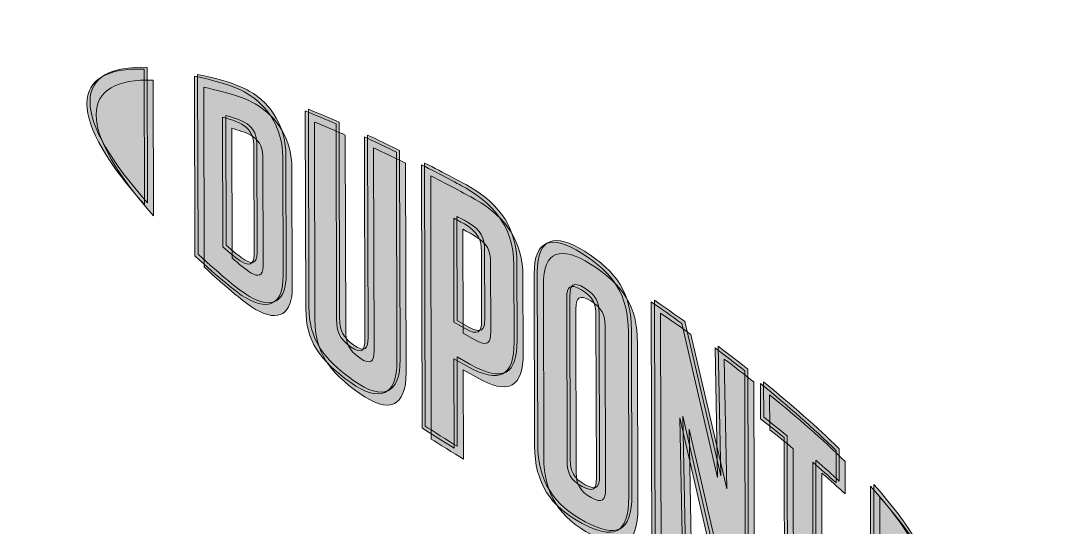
# Model space of a CAD drawing. Header units: inches. Extents: x -17.6 to 82.3, y -15.1 to 23.2.
# Drawn here: x -7.0053 to -6.844, y 10.2339 to 10.313 of the extents above; entities that cross this region are included whole.
import ezdxf

# ---------------------------------------------------------------- set-up
doc = ezdxf.new("R2010")
doc.units = ezdxf.units.IN
doc.header["$MEASUREMENT"] = 0
doc.layers.add('G-ANNO-TTLB', color=7, linetype='Continuous', lineweight=0)
doc.layers.add('TYVEK', color=7, linetype='Continuous', lineweight=0)

# ---------------------------------------------------------------- blocks, each defined once
blk = doc.blocks.new('Block_127')
at = {"layer": 'TYVEK', "true_color": 0x000000, "transparency": 33554687}
h = blk.add_hatch(color=18, dxfattribs=at)
h.dxf.hatch_style = 2
edge = h.paths.add_edge_path()
edge.add_spline(control_points=[(-6.99357, 10.29831), (-6.99357, 10.29444), (-6.99029, 10.28893), (-6.98459, 10.28255), (-6.98459, 10.28255), (-6.98464, 10.30371), (-6.98464, 10.30371), (-6.99033, 10.30389), (-6.99358, 10.30215), (-6.99357, 10.29831)], knot_values=[0, 0, 0, 0, 1, 1, 1, 2, 2, 2, 3, 3, 3, 3], degree=3, periodic=0)
h = blk.add_hatch(color=18, dxfattribs=at)
h.dxf.hatch_style = 2
edge = h.paths.add_edge_path()
edge.add_spline(control_points=[(-6.96749, 10.2747), (-6.96749, 10.27308), (-6.96833, 10.27302), (-6.96934, 10.2736), (-6.97013, 10.27405), (-6.97135, 10.27508), (-6.97234, 10.27596), (-6.97234, 10.27596), (-6.97239, 10.2962), (-6.97239, 10.2962), (-6.9714, 10.29593), (-6.97018, 10.29556), (-6.9694, 10.29511), (-6.96838, 10.29453), (-6.96754, 10.2935), (-6.96753, 10.29188), (-6.96753, 10.29188), (-6.96749, 10.2747), (-6.96749, 10.2747)], knot_values=[0, 0, 0, 0, 1, 1, 1, 2, 2, 2, 3, 3, 3, 4, 4, 4, 5, 5, 5, 6, 6, 6, 6], degree=3, periodic=0)
edge = h.paths.add_edge_path()
edge.add_spline(control_points=[(-6.96875, 10.30002), (-6.97034, 10.30093), (-6.97263, 10.30171), (-6.97678, 10.30261), (-6.97678, 10.30261), (-6.97671, 10.27456), (-6.97671, 10.27456), (-6.97305, 10.2712), (-6.97026, 10.26885), (-6.96867, 10.26793), (-6.965, 10.26583), (-6.96294, 10.26723), (-6.96295, 10.27138), (-6.96295, 10.27138), (-6.963, 10.29), (-6.963, 10.29), (-6.96301, 10.29415), (-6.96508, 10.29792), (-6.96875, 10.30002)], knot_values=[0, 0, 0, 0, 1, 1, 1, 2, 2, 2, 3, 3, 3, 4, 4, 4, 5, 5, 5, 6, 6, 6, 6], degree=3, periodic=0)
h = blk.add_hatch(color=18, dxfattribs=at)
h.dxf.hatch_style = 2
edge = h.paths.add_edge_path()
edge.add_spline(control_points=[(-6.95018, 10.26148), (-6.95017, 10.25985), (-6.95065, 10.2591), (-6.95241, 10.26036), (-6.95414, 10.26159), (-6.9546, 10.2627), (-6.95461, 10.26462), (-6.95461, 10.26462), (-6.95468, 10.29515), (-6.95468, 10.29515), (-6.95583, 10.29566), (-6.95838, 10.29672), (-6.95948, 10.29717), (-6.95948, 10.29717), (-6.9594, 10.26629), (-6.9594, 10.26629), (-6.95939, 10.26136), (-6.95731, 10.25825), (-6.9524, 10.25479), (-6.9479, 10.25161), (-6.94516, 10.25265), (-6.94517, 10.25812), (-6.94517, 10.25812), (-6.94525, 10.29074), (-6.94525, 10.29074), (-6.94619, 10.29122), (-6.94926, 10.29268), (-6.95025, 10.29313), (-6.95025, 10.29313), (-6.95018, 10.26148), (-6.95018, 10.26148)], knot_values=[0, 0, 0, 0, 1, 1, 1, 2, 2, 2, 3, 3, 3, 4, 4, 4, 5, 5, 5, 6, 6, 6, 7, 7, 7, 8, 8, 8, 9, 9, 9, 10, 10, 10, 10], degree=3, periodic=0)
h = blk.add_hatch(color=18, dxfattribs=at)
h.dxf.hatch_style = 2
edge = h.paths.add_edge_path()
edge.add_spline(control_points=[(-6.93196, 10.26441), (-6.93196, 10.26264), (-6.93249, 10.26206), (-6.93453, 10.26322), (-6.93453, 10.26322), (-6.93628, 10.26422), (-6.93628, 10.26422), (-6.93628, 10.26422), (-6.93632, 10.28043), (-6.93632, 10.28043), (-6.93554, 10.28003), (-6.93512, 10.27981), (-6.93465, 10.27954), (-6.93245, 10.27827), (-6.93199, 10.27705), (-6.93199, 10.27524), (-6.93199, 10.27524), (-6.93196, 10.26441), (-6.93196, 10.26441)], knot_values=[0, 0, 0, 0, 1, 1, 1, 2, 2, 2, 3, 3, 3, 4, 4, 4, 5, 5, 5, 6, 6, 6, 6], degree=3, periodic=0)
edge = h.paths.add_edge_path()
edge.add_spline(control_points=[(-6.93438, 10.2851), (-6.93525, 10.2856), (-6.93842, 10.2873), (-6.94134, 10.28878), (-6.94134, 10.28878), (-6.94124, 10.24769), (-6.94124, 10.24769), (-6.94025, 10.24706), (-6.93764, 10.24541), (-6.93623, 10.24456), (-6.93623, 10.24456), (-6.93627, 10.25851), (-6.93627, 10.25851), (-6.93627, 10.25851), (-6.93431, 10.25739), (-6.93431, 10.25739), (-6.92906, 10.2544), (-6.92689, 10.25586), (-6.9269, 10.26108), (-6.9269, 10.26108), (-6.92693, 10.27318), (-6.92693, 10.27318), (-6.92695, 10.27829), (-6.9294, 10.28225), (-6.93438, 10.2851)], knot_values=[0, 0, 0, 0, 1, 1, 1, 2, 2, 2, 3, 3, 3, 4, 4, 4, 5, 5, 5, 6, 6, 6, 7, 7, 7, 8, 8, 8, 8], degree=3, periodic=0)
h = blk.add_hatch(color=18, dxfattribs=at)
h.dxf.hatch_style = 2
edge = h.paths.add_edge_path()
edge.add_spline(control_points=[(-6.91405, 10.2398), (-6.91404, 10.23817), (-6.91451, 10.2376), (-6.91628, 10.23856), (-6.91811, 10.23955), (-6.9186, 10.24073), (-6.91861, 10.24242), (-6.91861, 10.24242), (-6.91867, 10.26803), (-6.91867, 10.26803), (-6.91867, 10.26971), (-6.91818, 10.27036), (-6.91636, 10.26925), (-6.91458, 10.26818), (-6.91411, 10.26703), (-6.91411, 10.26541), (-6.91411, 10.26541), (-6.91405, 10.2398), (-6.91405, 10.2398)], knot_values=[0, 0, 0, 0, 1, 1, 1, 2, 2, 2, 3, 3, 3, 4, 4, 4, 5, 5, 5, 6, 6, 6, 6], degree=3, periodic=0)
edge = h.paths.add_edge_path()
edge.add_spline(control_points=[(-6.91637, 10.27499), (-6.92101, 10.27792), (-6.92377, 10.27714), (-6.92375, 10.27173), (-6.92375, 10.27173), (-6.92369, 10.24485), (-6.92369, 10.24485), (-6.92367, 10.23914), (-6.92117, 10.23536), (-6.91627, 10.23279), (-6.91147, 10.23028), (-6.90897, 10.23094), (-6.90899, 10.23701), (-6.90899, 10.23701), (-6.90905, 10.26267), (-6.90905, 10.26267), (-6.90907, 10.26846), (-6.91133, 10.27182), (-6.91637, 10.27499)], knot_values=[0, 0, 0, 0, 1, 1, 1, 2, 2, 2, 3, 3, 3, 4, 4, 4, 5, 5, 5, 6, 6, 6, 6], degree=3, periodic=0)
h = blk.add_hatch(color=18, dxfattribs=at)
h.dxf.hatch_style = 2
edge = h.paths.add_edge_path()
edge.add_spline(control_points=[(-6.89512, 10.23994), (-6.89512, 10.23994), (-6.90072, 10.26402), (-6.90072, 10.26402), (-6.90224, 10.26512), (-6.90406, 10.2664), (-6.90547, 10.26736), (-6.90547, 10.26736), (-6.90537, 10.22793), (-6.90537, 10.22793), (-6.90438, 10.22747), (-6.90186, 10.22635), (-6.90056, 10.22579), (-6.90056, 10.22579), (-6.90101, 10.24925), (-6.90101, 10.24925), (-6.90101, 10.24925), (-6.89508, 10.22356), (-6.89508, 10.22356), (-6.89383, 10.22307), (-6.89201, 10.22238), (-6.89081, 10.22196), (-6.89081, 10.22196), (-6.89089, 10.2566), (-6.89089, 10.2566), (-6.89214, 10.25761), (-6.89442, 10.25935), (-6.89551, 10.26018), (-6.89551, 10.26018), (-6.89512, 10.23994), (-6.89512, 10.23994)], knot_values=[0, 0, 0, 0, 1, 1, 1, 2, 2, 2, 3, 3, 3, 4, 4, 4, 5, 5, 5, 6, 6, 6, 7, 7, 7, 8, 8, 8, 9, 9, 9, 10, 10, 10, 10], degree=3, periodic=0)
h = blk.add_hatch(color=18, dxfattribs=at)
h.dxf.hatch_style = 2
edge = h.paths.add_edge_path()
edge.add_spline(control_points=[(-6.8884, 10.24912), (-6.88716, 10.24816), (-6.88594, 10.24717), (-6.88475, 10.24619), (-6.88475, 10.24619), (-6.88469, 10.21997), (-6.88469, 10.21997), (-6.88359, 10.21964), (-6.88156, 10.21908), (-6.88021, 10.21877), (-6.88021, 10.21877), (-6.88026, 10.24238), (-6.88026, 10.24238), (-6.87896, 10.24124), (-6.87773, 10.24015), (-6.87661, 10.23913), (-6.87661, 10.23913), (-6.87662, 10.24419), (-6.87662, 10.24419), (-6.88017, 10.24764), (-6.88397, 10.25099), (-6.88842, 10.25461), (-6.88842, 10.25461), (-6.8884, 10.24912), (-6.8884, 10.24912)], knot_values=[0, 0, 0, 0, 1, 1, 1, 2, 2, 2, 3, 3, 3, 4, 4, 4, 5, 5, 5, 6, 6, 6, 7, 7, 7, 8, 8, 8, 8], degree=3, periodic=0)
h = blk.add_hatch(color=18, dxfattribs=at)
h.dxf.hatch_style = 2
edge = h.paths.add_edge_path()
edge.add_spline(control_points=[(-6.86225, 10.22292), (-6.86224, 10.21904), (-6.8655, 10.21729), (-6.87119, 10.21744), (-6.87119, 10.21744), (-6.87124, 10.23861), (-6.87124, 10.23861), (-6.86554, 10.23224), (-6.86226, 10.22676), (-6.86225, 10.22292)], knot_values=[0, 0, 0, 0, 1, 1, 1, 2, 2, 2, 3, 3, 3, 3], degree=3, periodic=0)
at = {"layer": 'TYVEK'}
for points, knots in [([(-6.99357, 10.29831), (-6.99357, 10.29444), (-6.99029, 10.28893), (-6.98459, 10.28255), (-6.98459, 10.28255), (-6.98464, 10.30371), (-6.98464, 10.30371), (-6.99033, 10.30389), (-6.99358, 10.30215), (-6.99357, 10.29831)], [0, 0, 0, 0, 1, 1, 1, 2, 2, 2, 3, 3, 3, 3]), ([(-6.96875, 10.30002), (-6.97034, 10.30093), (-6.97263, 10.30171), (-6.97678, 10.30261), (-6.97678, 10.30261), (-6.97671, 10.27456), (-6.97671, 10.27456), (-6.97305, 10.2712), (-6.97026, 10.26885), (-6.96867, 10.26793), (-6.965, 10.26583), (-6.96294, 10.26723), (-6.96295, 10.27138), (-6.96295, 10.27138), (-6.963, 10.29), (-6.963, 10.29), (-6.96301, 10.29415), (-6.96508, 10.29792), (-6.96875, 10.30002)], [0, 0, 0, 0, 1, 1, 1, 2, 2, 2, 3, 3, 3, 4, 4, 4, 5, 5, 5, 6, 6, 6, 6]), ([(-6.95018, 10.26148), (-6.95017, 10.25985), (-6.95065, 10.2591), (-6.95241, 10.26036), (-6.95414, 10.26159), (-6.9546, 10.2627), (-6.95461, 10.26462), (-6.95461, 10.26462), (-6.95468, 10.29515), (-6.95468, 10.29515), (-6.95583, 10.29566), (-6.95838, 10.29672), (-6.95948, 10.29717), (-6.95948, 10.29717), (-6.9594, 10.26629), (-6.9594, 10.26629), (-6.95939, 10.26136), (-6.95731, 10.25825), (-6.9524, 10.25479), (-6.9479, 10.25161), (-6.94516, 10.25265), (-6.94517, 10.25812), (-6.94517, 10.25812), (-6.94525, 10.29074), (-6.94525, 10.29074), (-6.94619, 10.29122), (-6.94926, 10.29268), (-6.95025, 10.29313), (-6.95025, 10.29313), (-6.95018, 10.26148), (-6.95018, 10.26148)], [0, 0, 0, 0, 1, 1, 1, 2, 2, 2, 3, 3, 3, 4, 4, 4, 5, 5, 5, 6, 6, 6, 7, 7, 7, 8, 8, 8, 9, 9, 9, 10, 10, 10, 10]), ([(-6.96749, 10.2747), (-6.96749, 10.27308), (-6.96833, 10.27302), (-6.96934, 10.2736), (-6.97013, 10.27405), (-6.97135, 10.27508), (-6.97234, 10.27596), (-6.97234, 10.27596), (-6.97239, 10.2962), (-6.97239, 10.2962), (-6.9714, 10.29593), (-6.97018, 10.29556), (-6.9694, 10.29511), (-6.96838, 10.29453), (-6.96754, 10.2935), (-6.96753, 10.29188), (-6.96753, 10.29188), (-6.96749, 10.2747), (-6.96749, 10.2747)], [0, 0, 0, 0, 1, 1, 1, 2, 2, 2, 3, 3, 3, 4, 4, 4, 5, 5, 5, 6, 6, 6, 6]), ([(-6.93438, 10.2851), (-6.93525, 10.2856), (-6.93842, 10.2873), (-6.94134, 10.28878), (-6.94134, 10.28878), (-6.94124, 10.24769), (-6.94124, 10.24769), (-6.94025, 10.24706), (-6.93764, 10.24541), (-6.93623, 10.24456), (-6.93623, 10.24456), (-6.93627, 10.25851), (-6.93627, 10.25851), (-6.93627, 10.25851), (-6.93431, 10.25739), (-6.93431, 10.25739), (-6.92906, 10.2544), (-6.92689, 10.25586), (-6.9269, 10.26108), (-6.9269, 10.26108), (-6.92693, 10.27318), (-6.92693, 10.27318), (-6.92695, 10.27829), (-6.9294, 10.28225), (-6.93438, 10.2851)], [0, 0, 0, 0, 1, 1, 1, 2, 2, 2, 3, 3, 3, 4, 4, 4, 5, 5, 5, 6, 6, 6, 7, 7, 7, 8, 8, 8, 8]), ([(-6.93196, 10.26441), (-6.93196, 10.26264), (-6.93249, 10.26206), (-6.93453, 10.26322), (-6.93453, 10.26322), (-6.93628, 10.26422), (-6.93628, 10.26422), (-6.93628, 10.26422), (-6.93632, 10.28043), (-6.93632, 10.28043), (-6.93554, 10.28003), (-6.93512, 10.27981), (-6.93465, 10.27954), (-6.93245, 10.27827), (-6.93199, 10.27705), (-6.93199, 10.27524), (-6.93199, 10.27524), (-6.93196, 10.26441), (-6.93196, 10.26441)], [0, 0, 0, 0, 1, 1, 1, 2, 2, 2, 3, 3, 3, 4, 4, 4, 5, 5, 5, 6, 6, 6, 6]), ([(-6.91637, 10.27499), (-6.92101, 10.27792), (-6.92377, 10.27714), (-6.92375, 10.27173), (-6.92375, 10.27173), (-6.92369, 10.24485), (-6.92369, 10.24485), (-6.92367, 10.23914), (-6.92117, 10.23536), (-6.91627, 10.23279), (-6.91147, 10.23028), (-6.90897, 10.23094), (-6.90899, 10.23701), (-6.90899, 10.23701), (-6.90905, 10.26267), (-6.90905, 10.26267), (-6.90907, 10.26846), (-6.91133, 10.27182), (-6.91637, 10.27499)], [0, 0, 0, 0, 1, 1, 1, 2, 2, 2, 3, 3, 3, 4, 4, 4, 5, 5, 5, 6, 6, 6, 6]), ([(-6.91405, 10.2398), (-6.91404, 10.23817), (-6.91451, 10.2376), (-6.91628, 10.23856), (-6.91811, 10.23955), (-6.9186, 10.24073), (-6.91861, 10.24242), (-6.91861, 10.24242), (-6.91867, 10.26803), (-6.91867, 10.26803), (-6.91867, 10.26971), (-6.91818, 10.27036), (-6.91636, 10.26925), (-6.91458, 10.26818), (-6.91411, 10.26703), (-6.91411, 10.26541), (-6.91411, 10.26541), (-6.91405, 10.2398), (-6.91405, 10.2398)], [0, 0, 0, 0, 1, 1, 1, 2, 2, 2, 3, 3, 3, 4, 4, 4, 5, 5, 5, 6, 6, 6, 6]), ([(-6.89512, 10.23994), (-6.89512, 10.23994), (-6.90072, 10.26402), (-6.90072, 10.26402), (-6.90224, 10.26512), (-6.90406, 10.2664), (-6.90547, 10.26736), (-6.90547, 10.26736), (-6.90537, 10.22793), (-6.90537, 10.22793), (-6.90438, 10.22747), (-6.90186, 10.22635), (-6.90056, 10.22579), (-6.90056, 10.22579), (-6.90101, 10.24925), (-6.90101, 10.24925), (-6.90101, 10.24925), (-6.89508, 10.22356), (-6.89508, 10.22356), (-6.89383, 10.22307), (-6.89201, 10.22238), (-6.89081, 10.22196), (-6.89081, 10.22196), (-6.89089, 10.2566), (-6.89089, 10.2566), (-6.89214, 10.25761), (-6.89442, 10.25935), (-6.89551, 10.26018), (-6.89551, 10.26018), (-6.89512, 10.23994), (-6.89512, 10.23994)], [0, 0, 0, 0, 1, 1, 1, 2, 2, 2, 3, 3, 3, 4, 4, 4, 5, 5, 5, 6, 6, 6, 7, 7, 7, 8, 8, 8, 9, 9, 9, 10, 10, 10, 10]), ([(-6.8884, 10.24912), (-6.88716, 10.24816), (-6.88594, 10.24717), (-6.88475, 10.24619), (-6.88475, 10.24619), (-6.88469, 10.21997), (-6.88469, 10.21997), (-6.88359, 10.21964), (-6.88156, 10.21908), (-6.88021, 10.21877), (-6.88021, 10.21877), (-6.88026, 10.24238), (-6.88026, 10.24238), (-6.87896, 10.24124), (-6.87773, 10.24015), (-6.87661, 10.23913), (-6.87661, 10.23913), (-6.87662, 10.24419), (-6.87662, 10.24419), (-6.88017, 10.24764), (-6.88397, 10.25099), (-6.88842, 10.25461), (-6.88842, 10.25461), (-6.8884, 10.24912), (-6.8884, 10.24912)], [0, 0, 0, 0, 1, 1, 1, 2, 2, 2, 3, 3, 3, 4, 4, 4, 5, 5, 5, 6, 6, 6, 7, 7, 7, 8, 8, 8, 8]), ([(-6.86225, 10.22292), (-6.86224, 10.21904), (-6.8655, 10.21729), (-6.87119, 10.21744), (-6.87119, 10.21744), (-6.87124, 10.23861), (-6.87124, 10.23861), (-6.86554, 10.23224), (-6.86226, 10.22676), (-6.86225, 10.22292)], [0, 0, 0, 0, 1, 1, 1, 2, 2, 2, 3, 3, 3, 3])]:
    blk.add_open_spline(points, degree=3, knots=knots, dxfattribs=at)
blk = doc.blocks.new('Block_125')
at = {"layer": 'TYVEK'}
blk.add_blockref('Block_127', (0, 0), dxfattribs=at)
blk = doc.blocks.new('Block_138')
at = {"layer": 'TYVEK', "true_color": 0x000000, "transparency": 33554687}
h = blk.add_hatch(color=18, dxfattribs=at)
h.dxf.hatch_style = 2
edge = h.paths.add_edge_path()
edge.add_spline(control_points=[(-6.99452, 10.30032), (-6.99451, 10.29644), (-6.99123, 10.29093), (-6.98553, 10.28455), (-6.98553, 10.28455), (-6.98559, 10.30571), (-6.98559, 10.30571), (-6.99127, 10.30589), (-6.99453, 10.30416), (-6.99452, 10.30032)], knot_values=[0, 0, 0, 0, 1, 1, 1, 2, 2, 2, 3, 3, 3, 3], degree=3, periodic=0)
h = blk.add_hatch(color=18, dxfattribs=at)
h.dxf.hatch_style = 2
edge = h.paths.add_edge_path()
edge.add_spline(control_points=[(-6.96843, 10.2767), (-6.96843, 10.27508), (-6.96927, 10.27502), (-6.97028, 10.27561), (-6.97107, 10.27606), (-6.97229, 10.27709), (-6.97328, 10.27797), (-6.97328, 10.27797), (-6.97333, 10.2982), (-6.97333, 10.2982), (-6.97234, 10.29793), (-6.97112, 10.29757), (-6.97034, 10.29711), (-6.96933, 10.29653), (-6.96848, 10.29551), (-6.96848, 10.29388), (-6.96848, 10.29388), (-6.96843, 10.2767), (-6.96843, 10.2767)], knot_values=[0, 0, 0, 0, 1, 1, 1, 2, 2, 2, 3, 3, 3, 4, 4, 4, 5, 5, 5, 6, 6, 6, 6], degree=3, periodic=0)
edge = h.paths.add_edge_path()
edge.add_spline(control_points=[(-6.96969, 10.30202), (-6.97128, 10.30294), (-6.97357, 10.30371), (-6.97772, 10.30462), (-6.97772, 10.30462), (-6.97765, 10.27657), (-6.97765, 10.27657), (-6.974, 10.2732), (-6.9712, 10.27085), (-6.96961, 10.26994), (-6.96594, 10.26783), (-6.96389, 10.26923), (-6.9639, 10.27338), (-6.9639, 10.27338), (-6.96394, 10.292), (-6.96394, 10.292), (-6.96395, 10.29615), (-6.96602, 10.29992), (-6.96969, 10.30202)], knot_values=[0, 0, 0, 0, 1, 1, 1, 2, 2, 2, 3, 3, 3, 4, 4, 4, 5, 5, 5, 6, 6, 6, 6], degree=3, periodic=0)
h = blk.add_hatch(color=18, dxfattribs=at)
h.dxf.hatch_style = 2
edge = h.paths.add_edge_path()
edge.add_spline(control_points=[(-6.95112, 10.26348), (-6.95111, 10.26186), (-6.9516, 10.26111), (-6.95335, 10.26236), (-6.95508, 10.26359), (-6.95555, 10.2647), (-6.95555, 10.26662), (-6.95555, 10.26662), (-6.95562, 10.29715), (-6.95562, 10.29715), (-6.95677, 10.29766), (-6.95932, 10.29872), (-6.96042, 10.29917), (-6.96042, 10.29917), (-6.96034, 10.2683), (-6.96034, 10.2683), (-6.96033, 10.26337), (-6.95825, 10.26026), (-6.95334, 10.25679), (-6.94884, 10.25361), (-6.9461, 10.25465), (-6.94611, 10.26012), (-6.94611, 10.26012), (-6.94619, 10.29274), (-6.94619, 10.29274), (-6.94713, 10.29322), (-6.9502, 10.29469), (-6.95119, 10.29513), (-6.95119, 10.29513), (-6.95112, 10.26348), (-6.95112, 10.26348)], knot_values=[0, 0, 0, 0, 1, 1, 1, 2, 2, 2, 3, 3, 3, 4, 4, 4, 5, 5, 5, 6, 6, 6, 7, 7, 7, 8, 8, 8, 9, 9, 9, 10, 10, 10, 10], degree=3, periodic=0)
h = blk.add_hatch(color=18, dxfattribs=at)
h.dxf.hatch_style = 2
edge = h.paths.add_edge_path()
edge.add_spline(control_points=[(-6.9329, 10.26641), (-6.9329, 10.26465), (-6.93343, 10.26406), (-6.93547, 10.26522), (-6.93547, 10.26522), (-6.93722, 10.26622), (-6.93722, 10.26622), (-6.93722, 10.26622), (-6.93726, 10.28244), (-6.93726, 10.28244), (-6.93648, 10.28204), (-6.93606, 10.28181), (-6.9356, 10.28154), (-6.9334, 10.28028), (-6.93293, 10.27905), (-6.93293, 10.27725), (-6.93293, 10.27725), (-6.9329, 10.26641), (-6.9329, 10.26641)], knot_values=[0, 0, 0, 0, 1, 1, 1, 2, 2, 2, 3, 3, 3, 4, 4, 4, 5, 5, 5, 6, 6, 6, 6], degree=3, periodic=0)
edge = h.paths.add_edge_path()
edge.add_spline(control_points=[(-6.93532, 10.28711), (-6.93619, 10.28761), (-6.93936, 10.2893), (-6.94228, 10.29078), (-6.94228, 10.29078), (-6.94218, 10.24969), (-6.94218, 10.24969), (-6.94119, 10.24906), (-6.93858, 10.24741), (-6.93718, 10.24656), (-6.93718, 10.24656), (-6.93721, 10.26051), (-6.93721, 10.26051), (-6.93721, 10.26051), (-6.93525, 10.25939), (-6.93525, 10.25939), (-6.93001, 10.2564), (-6.92783, 10.25786), (-6.92785, 10.26308), (-6.92785, 10.26308), (-6.92787, 10.27519), (-6.92787, 10.27519), (-6.92789, 10.2803), (-6.93034, 10.28425), (-6.93532, 10.28711)], knot_values=[0, 0, 0, 0, 1, 1, 1, 2, 2, 2, 3, 3, 3, 4, 4, 4, 5, 5, 5, 6, 6, 6, 7, 7, 7, 8, 8, 8, 8], degree=3, periodic=0)
h = blk.add_hatch(color=18, dxfattribs=at)
h.dxf.hatch_style = 2
edge = h.paths.add_edge_path()
edge.add_spline(control_points=[(-6.91499, 10.2418), (-6.91498, 10.24018), (-6.91545, 10.2396), (-6.91722, 10.24056), (-6.91905, 10.24155), (-6.91954, 10.24274), (-6.91955, 10.24442), (-6.91955, 10.24442), (-6.91961, 10.27003), (-6.91961, 10.27003), (-6.91961, 10.27172), (-6.91912, 10.27236), (-6.9173, 10.27126), (-6.91552, 10.27018), (-6.91505, 10.26904), (-6.91505, 10.26741), (-6.91505, 10.26741), (-6.91499, 10.2418), (-6.91499, 10.2418)], knot_values=[0, 0, 0, 0, 1, 1, 1, 2, 2, 2, 3, 3, 3, 4, 4, 4, 5, 5, 5, 6, 6, 6, 6], degree=3, periodic=0)
edge = h.paths.add_edge_path()
edge.add_spline(control_points=[(-6.91731, 10.277), (-6.92195, 10.27992), (-6.92471, 10.27914), (-6.9247, 10.27373), (-6.9247, 10.27373), (-6.92463, 10.24686), (-6.92463, 10.24686), (-6.92462, 10.24114), (-6.92211, 10.23736), (-6.91721, 10.23479), (-6.91241, 10.23228), (-6.90992, 10.23295), (-6.90993, 10.23902), (-6.90993, 10.23902), (-6.90999, 10.26467), (-6.90999, 10.26467), (-6.91001, 10.27046), (-6.91227, 10.27382), (-6.91731, 10.277)], knot_values=[0, 0, 0, 0, 1, 1, 1, 2, 2, 2, 3, 3, 3, 4, 4, 4, 5, 5, 5, 6, 6, 6, 6], degree=3, periodic=0)
h = blk.add_hatch(color=18, dxfattribs=at)
h.dxf.hatch_style = 2
edge = h.paths.add_edge_path()
edge.add_spline(control_points=[(-6.89606, 10.24194), (-6.89606, 10.24194), (-6.90167, 10.26602), (-6.90167, 10.26602), (-6.90318, 10.26712), (-6.905, 10.2684), (-6.90641, 10.26936), (-6.90641, 10.26936), (-6.90632, 10.22993), (-6.90632, 10.22993), (-6.90533, 10.22947), (-6.9028, 10.22835), (-6.9015, 10.2278), (-6.9015, 10.2278), (-6.90195, 10.25126), (-6.90195, 10.25126), (-6.90195, 10.25126), (-6.89602, 10.22556), (-6.89602, 10.22556), (-6.89477, 10.22507), (-6.89295, 10.22439), (-6.89175, 10.22396), (-6.89175, 10.22396), (-6.89183, 10.25861), (-6.89183, 10.25861), (-6.89309, 10.25961), (-6.89536, 10.26136), (-6.89646, 10.26218), (-6.89646, 10.26218), (-6.89606, 10.24194), (-6.89606, 10.24194)], knot_values=[0, 0, 0, 0, 1, 1, 1, 2, 2, 2, 3, 3, 3, 4, 4, 4, 5, 5, 5, 6, 6, 6, 7, 7, 7, 8, 8, 8, 9, 9, 9, 10, 10, 10, 10], degree=3, periodic=0)
h = blk.add_hatch(color=18, dxfattribs=at)
h.dxf.hatch_style = 2
edge = h.paths.add_edge_path()
edge.add_spline(control_points=[(-6.88934, 10.25113), (-6.8881, 10.25016), (-6.88688, 10.24917), (-6.88569, 10.24819), (-6.88569, 10.24819), (-6.88563, 10.22197), (-6.88563, 10.22197), (-6.88453, 10.22164), (-6.8825, 10.22109), (-6.88115, 10.22077), (-6.88115, 10.22077), (-6.88121, 10.24438), (-6.88121, 10.24438), (-6.8799, 10.24324), (-6.87868, 10.24215), (-6.87755, 10.24113), (-6.87755, 10.24113), (-6.87757, 10.24619), (-6.87757, 10.24619), (-6.88111, 10.24965), (-6.88491, 10.25299), (-6.88936, 10.25661), (-6.88936, 10.25661), (-6.88934, 10.25113), (-6.88934, 10.25113)], knot_values=[0, 0, 0, 0, 1, 1, 1, 2, 2, 2, 3, 3, 3, 4, 4, 4, 5, 5, 5, 6, 6, 6, 7, 7, 7, 8, 8, 8, 8], degree=3, periodic=0)
h = blk.add_hatch(color=18, dxfattribs=at)
h.dxf.hatch_style = 2
edge = h.paths.add_edge_path()
edge.add_spline(control_points=[(-6.86319, 10.22492), (-6.86318, 10.22104), (-6.86644, 10.21929), (-6.87213, 10.21944), (-6.87213, 10.21944), (-6.87218, 10.24061), (-6.87218, 10.24061), (-6.86648, 10.23425), (-6.8632, 10.22876), (-6.86319, 10.22492)], knot_values=[0, 0, 0, 0, 1, 1, 1, 2, 2, 2, 3, 3, 3, 3], degree=3, periodic=0)
at = {"layer": 'TYVEK'}
for points, knots in [([(-6.99452, 10.30032), (-6.99451, 10.29644), (-6.99123, 10.29093), (-6.98553, 10.28455), (-6.98553, 10.28455), (-6.98559, 10.30571), (-6.98559, 10.30571), (-6.99127, 10.30589), (-6.99453, 10.30416), (-6.99452, 10.30032)], [0, 0, 0, 0, 1, 1, 1, 2, 2, 2, 3, 3, 3, 3]), ([(-6.96969, 10.30202), (-6.97128, 10.30294), (-6.97357, 10.30371), (-6.97772, 10.30462), (-6.97772, 10.30462), (-6.97765, 10.27657), (-6.97765, 10.27657), (-6.974, 10.2732), (-6.9712, 10.27085), (-6.96961, 10.26994), (-6.96594, 10.26783), (-6.96389, 10.26923), (-6.9639, 10.27338), (-6.9639, 10.27338), (-6.96394, 10.292), (-6.96394, 10.292), (-6.96395, 10.29615), (-6.96602, 10.29992), (-6.96969, 10.30202)], [0, 0, 0, 0, 1, 1, 1, 2, 2, 2, 3, 3, 3, 4, 4, 4, 5, 5, 5, 6, 6, 6, 6]), ([(-6.95112, 10.26348), (-6.95111, 10.26186), (-6.9516, 10.26111), (-6.95335, 10.26236), (-6.95508, 10.26359), (-6.95555, 10.2647), (-6.95555, 10.26662), (-6.95555, 10.26662), (-6.95562, 10.29715), (-6.95562, 10.29715), (-6.95677, 10.29766), (-6.95932, 10.29872), (-6.96042, 10.29917), (-6.96042, 10.29917), (-6.96034, 10.2683), (-6.96034, 10.2683), (-6.96033, 10.26337), (-6.95825, 10.26026), (-6.95334, 10.25679), (-6.94884, 10.25361), (-6.9461, 10.25465), (-6.94611, 10.26012), (-6.94611, 10.26012), (-6.94619, 10.29274), (-6.94619, 10.29274), (-6.94713, 10.29322), (-6.9502, 10.29469), (-6.95119, 10.29513), (-6.95119, 10.29513), (-6.95112, 10.26348), (-6.95112, 10.26348)], [0, 0, 0, 0, 1, 1, 1, 2, 2, 2, 3, 3, 3, 4, 4, 4, 5, 5, 5, 6, 6, 6, 7, 7, 7, 8, 8, 8, 9, 9, 9, 10, 10, 10, 10]), ([(-6.96843, 10.2767), (-6.96843, 10.27508), (-6.96927, 10.27502), (-6.97028, 10.27561), (-6.97107, 10.27606), (-6.97229, 10.27709), (-6.97328, 10.27797), (-6.97328, 10.27797), (-6.97333, 10.2982), (-6.97333, 10.2982), (-6.97234, 10.29793), (-6.97112, 10.29757), (-6.97034, 10.29711), (-6.96933, 10.29653), (-6.96848, 10.29551), (-6.96848, 10.29388), (-6.96848, 10.29388), (-6.96843, 10.2767), (-6.96843, 10.2767)], [0, 0, 0, 0, 1, 1, 1, 2, 2, 2, 3, 3, 3, 4, 4, 4, 5, 5, 5, 6, 6, 6, 6]), ([(-6.93532, 10.28711), (-6.93619, 10.28761), (-6.93936, 10.2893), (-6.94228, 10.29078), (-6.94228, 10.29078), (-6.94218, 10.24969), (-6.94218, 10.24969), (-6.94119, 10.24906), (-6.93858, 10.24741), (-6.93718, 10.24656), (-6.93718, 10.24656), (-6.93721, 10.26051), (-6.93721, 10.26051), (-6.93721, 10.26051), (-6.93525, 10.25939), (-6.93525, 10.25939), (-6.93001, 10.2564), (-6.92783, 10.25786), (-6.92785, 10.26308), (-6.92785, 10.26308), (-6.92787, 10.27519), (-6.92787, 10.27519), (-6.92789, 10.2803), (-6.93034, 10.28425), (-6.93532, 10.28711)], [0, 0, 0, 0, 1, 1, 1, 2, 2, 2, 3, 3, 3, 4, 4, 4, 5, 5, 5, 6, 6, 6, 7, 7, 7, 8, 8, 8, 8]), ([(-6.9329, 10.26641), (-6.9329, 10.26465), (-6.93343, 10.26406), (-6.93547, 10.26522), (-6.93547, 10.26522), (-6.93722, 10.26622), (-6.93722, 10.26622), (-6.93722, 10.26622), (-6.93726, 10.28244), (-6.93726, 10.28244), (-6.93648, 10.28204), (-6.93606, 10.28181), (-6.9356, 10.28154), (-6.9334, 10.28028), (-6.93293, 10.27905), (-6.93293, 10.27725), (-6.93293, 10.27725), (-6.9329, 10.26641), (-6.9329, 10.26641)], [0, 0, 0, 0, 1, 1, 1, 2, 2, 2, 3, 3, 3, 4, 4, 4, 5, 5, 5, 6, 6, 6, 6]), ([(-6.91731, 10.277), (-6.92195, 10.27992), (-6.92471, 10.27914), (-6.9247, 10.27373), (-6.9247, 10.27373), (-6.92463, 10.24686), (-6.92463, 10.24686), (-6.92462, 10.24114), (-6.92211, 10.23736), (-6.91721, 10.23479), (-6.91241, 10.23228), (-6.90992, 10.23295), (-6.90993, 10.23902), (-6.90993, 10.23902), (-6.90999, 10.26467), (-6.90999, 10.26467), (-6.91001, 10.27046), (-6.91227, 10.27382), (-6.91731, 10.277)], [0, 0, 0, 0, 1, 1, 1, 2, 2, 2, 3, 3, 3, 4, 4, 4, 5, 5, 5, 6, 6, 6, 6]), ([(-6.91499, 10.2418), (-6.91498, 10.24018), (-6.91545, 10.2396), (-6.91722, 10.24056), (-6.91905, 10.24155), (-6.91954, 10.24274), (-6.91955, 10.24442), (-6.91955, 10.24442), (-6.91961, 10.27003), (-6.91961, 10.27003), (-6.91961, 10.27172), (-6.91912, 10.27236), (-6.9173, 10.27126), (-6.91552, 10.27018), (-6.91505, 10.26904), (-6.91505, 10.26741), (-6.91505, 10.26741), (-6.91499, 10.2418), (-6.91499, 10.2418)], [0, 0, 0, 0, 1, 1, 1, 2, 2, 2, 3, 3, 3, 4, 4, 4, 5, 5, 5, 6, 6, 6, 6]), ([(-6.89606, 10.24194), (-6.89606, 10.24194), (-6.90167, 10.26602), (-6.90167, 10.26602), (-6.90318, 10.26712), (-6.905, 10.2684), (-6.90641, 10.26936), (-6.90641, 10.26936), (-6.90632, 10.22993), (-6.90632, 10.22993), (-6.90533, 10.22947), (-6.9028, 10.22835), (-6.9015, 10.2278), (-6.9015, 10.2278), (-6.90195, 10.25126), (-6.90195, 10.25126), (-6.90195, 10.25126), (-6.89602, 10.22556), (-6.89602, 10.22556), (-6.89477, 10.22507), (-6.89295, 10.22439), (-6.89175, 10.22396), (-6.89175, 10.22396), (-6.89183, 10.25861), (-6.89183, 10.25861), (-6.89309, 10.25961), (-6.89536, 10.26136), (-6.89646, 10.26218), (-6.89646, 10.26218), (-6.89606, 10.24194), (-6.89606, 10.24194)], [0, 0, 0, 0, 1, 1, 1, 2, 2, 2, 3, 3, 3, 4, 4, 4, 5, 5, 5, 6, 6, 6, 7, 7, 7, 8, 8, 8, 9, 9, 9, 10, 10, 10, 10]), ([(-6.88934, 10.25113), (-6.8881, 10.25016), (-6.88688, 10.24917), (-6.88569, 10.24819), (-6.88569, 10.24819), (-6.88563, 10.22197), (-6.88563, 10.22197), (-6.88453, 10.22164), (-6.8825, 10.22109), (-6.88115, 10.22077), (-6.88115, 10.22077), (-6.88121, 10.24438), (-6.88121, 10.24438), (-6.8799, 10.24324), (-6.87868, 10.24215), (-6.87755, 10.24113), (-6.87755, 10.24113), (-6.87757, 10.24619), (-6.87757, 10.24619), (-6.88111, 10.24965), (-6.88491, 10.25299), (-6.88936, 10.25661), (-6.88936, 10.25661), (-6.88934, 10.25113), (-6.88934, 10.25113)], [0, 0, 0, 0, 1, 1, 1, 2, 2, 2, 3, 3, 3, 4, 4, 4, 5, 5, 5, 6, 6, 6, 7, 7, 7, 8, 8, 8, 8]), ([(-6.86319, 10.22492), (-6.86318, 10.22104), (-6.86644, 10.21929), (-6.87213, 10.21944), (-6.87213, 10.21944), (-6.87218, 10.24061), (-6.87218, 10.24061), (-6.86648, 10.23425), (-6.8632, 10.22876), (-6.86319, 10.22492)], [0, 0, 0, 0, 1, 1, 1, 2, 2, 2, 3, 3, 3, 3])]:
    blk.add_open_spline(points, degree=3, knots=knots, dxfattribs=at)
blk = doc.blocks.new('Block_136')
at = {"layer": 'TYVEK'}
blk.add_blockref('Block_138', (0, 0), dxfattribs=at)
blk = doc.blocks.new('Block_147')
at = {"layer": 'TYVEK', "true_color": 0x000000, "transparency": 33554687}
h = blk.add_hatch(color=18, dxfattribs=at)
h.dxf.hatch_style = 2
edge = h.paths.add_edge_path()
edge.add_spline(control_points=[(-6.995, 10.30004), (-6.99499, 10.29617), (-6.99172, 10.29066), (-6.98602, 10.28428), (-6.98602, 10.28428), (-6.98607, 10.30544), (-6.98607, 10.30544), (-6.99176, 10.30562), (-6.99501, 10.30389), (-6.995, 10.30004)], knot_values=[0, 0, 0, 0, 1, 1, 1, 2, 2, 2, 3, 3, 3, 3], degree=3, periodic=0)
h = blk.add_hatch(color=18, dxfattribs=at)
h.dxf.hatch_style = 2
edge = h.paths.add_edge_path()
edge.add_spline(control_points=[(-6.96892, 10.27643), (-6.96892, 10.27481), (-6.96976, 10.27475), (-6.97077, 10.27533), (-6.97156, 10.27578), (-6.97277, 10.27681), (-6.97377, 10.27769), (-6.97377, 10.27769), (-6.97382, 10.29793), (-6.97382, 10.29793), (-6.97283, 10.29766), (-6.97161, 10.29729), (-6.97082, 10.29684), (-6.96981, 10.29626), (-6.96897, 10.29524), (-6.96896, 10.29361), (-6.96896, 10.29361), (-6.96892, 10.27643), (-6.96892, 10.27643)], knot_values=[0, 0, 0, 0, 1, 1, 1, 2, 2, 2, 3, 3, 3, 4, 4, 4, 5, 5, 5, 6, 6, 6, 6], degree=3, periodic=0)
edge = h.paths.add_edge_path()
edge.add_spline(control_points=[(-6.97018, 10.30175), (-6.97177, 10.30266), (-6.97406, 10.30344), (-6.9782, 10.30434), (-6.9782, 10.30434), (-6.97814, 10.27629), (-6.97814, 10.27629), (-6.97448, 10.27293), (-6.97169, 10.27058), (-6.9701, 10.26966), (-6.96643, 10.26756), (-6.96437, 10.26896), (-6.96438, 10.27311), (-6.96438, 10.27311), (-6.96443, 10.29173), (-6.96443, 10.29173), (-6.96444, 10.29588), (-6.96651, 10.29965), (-6.97018, 10.30175)], knot_values=[0, 0, 0, 0, 1, 1, 1, 2, 2, 2, 3, 3, 3, 4, 4, 4, 5, 5, 5, 6, 6, 6, 6], degree=3, periodic=0)
h = blk.add_hatch(color=18, dxfattribs=at)
h.dxf.hatch_style = 2
edge = h.paths.add_edge_path()
edge.add_spline(control_points=[(-6.95161, 10.26321), (-6.9516, 10.26158), (-6.95208, 10.26083), (-6.95384, 10.26209), (-6.95557, 10.26332), (-6.95603, 10.26443), (-6.95604, 10.26635), (-6.95604, 10.26635), (-6.95611, 10.29688), (-6.95611, 10.29688), (-6.95726, 10.29739), (-6.95981, 10.29845), (-6.96091, 10.2989), (-6.96091, 10.2989), (-6.96083, 10.26802), (-6.96083, 10.26802), (-6.96082, 10.26309), (-6.95874, 10.25998), (-6.95383, 10.25652), (-6.94933, 10.25334), (-6.94659, 10.25438), (-6.9466, 10.25985), (-6.9466, 10.25985), (-6.94668, 10.29247), (-6.94668, 10.29247), (-6.94762, 10.29295), (-6.95069, 10.29441), (-6.95168, 10.29486), (-6.95168, 10.29486), (-6.95161, 10.26321), (-6.95161, 10.26321)], knot_values=[0, 0, 0, 0, 1, 1, 1, 2, 2, 2, 3, 3, 3, 4, 4, 4, 5, 5, 5, 6, 6, 6, 7, 7, 7, 8, 8, 8, 9, 9, 9, 10, 10, 10, 10], degree=3, periodic=0)
h = blk.add_hatch(color=18, dxfattribs=at)
h.dxf.hatch_style = 2
edge = h.paths.add_edge_path()
edge.add_spline(control_points=[(-6.93339, 10.26614), (-6.93339, 10.26438), (-6.93392, 10.26379), (-6.93595, 10.26495), (-6.93595, 10.26495), (-6.93771, 10.26595), (-6.93771, 10.26595), (-6.93771, 10.26595), (-6.93775, 10.28216), (-6.93775, 10.28216), (-6.93697, 10.28176), (-6.93655, 10.28154), (-6.93608, 10.28127), (-6.93388, 10.28), (-6.93342, 10.27878), (-6.93342, 10.27697), (-6.93342, 10.27697), (-6.93339, 10.26614), (-6.93339, 10.26614)], knot_values=[0, 0, 0, 0, 1, 1, 1, 2, 2, 2, 3, 3, 3, 4, 4, 4, 5, 5, 5, 6, 6, 6, 6], degree=3, periodic=0)
edge = h.paths.add_edge_path()
edge.add_spline(control_points=[(-6.93581, 10.28683), (-6.93668, 10.28733), (-6.93985, 10.28903), (-6.94277, 10.29051), (-6.94277, 10.29051), (-6.94267, 10.24942), (-6.94267, 10.24942), (-6.94168, 10.24879), (-6.93907, 10.24714), (-6.93766, 10.24629), (-6.93766, 10.24629), (-6.9377, 10.26024), (-6.9377, 10.26024), (-6.9377, 10.26024), (-6.93574, 10.25912), (-6.93574, 10.25912), (-6.93049, 10.25613), (-6.92832, 10.25759), (-6.92833, 10.26281), (-6.92833, 10.26281), (-6.92836, 10.27491), (-6.92836, 10.27491), (-6.92838, 10.28002), (-6.93083, 10.28398), (-6.93581, 10.28683)], knot_values=[0, 0, 0, 0, 1, 1, 1, 2, 2, 2, 3, 3, 3, 4, 4, 4, 5, 5, 5, 6, 6, 6, 7, 7, 7, 8, 8, 8, 8], degree=3, periodic=0)
h = blk.add_hatch(color=18, dxfattribs=at)
h.dxf.hatch_style = 2
edge = h.paths.add_edge_path()
edge.add_spline(control_points=[(-6.91547, 10.24153), (-6.91547, 10.2399), (-6.91594, 10.23933), (-6.91771, 10.24029), (-6.91953, 10.24128), (-6.92003, 10.24246), (-6.92004, 10.24415), (-6.92004, 10.24415), (-6.9201, 10.26976), (-6.9201, 10.26976), (-6.9201, 10.27144), (-6.91961, 10.27209), (-6.91778, 10.27098), (-6.91601, 10.26991), (-6.91554, 10.26876), (-6.91554, 10.26714), (-6.91554, 10.26714), (-6.91547, 10.24153), (-6.91547, 10.24153)], knot_values=[0, 0, 0, 0, 1, 1, 1, 2, 2, 2, 3, 3, 3, 4, 4, 4, 5, 5, 5, 6, 6, 6, 6], degree=3, periodic=0)
edge = h.paths.add_edge_path()
edge.add_spline(control_points=[(-6.9178, 10.27672), (-6.92244, 10.27965), (-6.9252, 10.27887), (-6.92518, 10.27346), (-6.92518, 10.27346), (-6.92512, 10.24658), (-6.92512, 10.24658), (-6.9251, 10.24087), (-6.9226, 10.23709), (-6.9177, 10.23452), (-6.9129, 10.23201), (-6.9104, 10.23267), (-6.91042, 10.23874), (-6.91042, 10.23874), (-6.91048, 10.2644), (-6.91048, 10.2644), (-6.91049, 10.27019), (-6.91276, 10.27355), (-6.9178, 10.27672)], knot_values=[0, 0, 0, 0, 1, 1, 1, 2, 2, 2, 3, 3, 3, 4, 4, 4, 5, 5, 5, 6, 6, 6, 6], degree=3, periodic=0)
h = blk.add_hatch(color=18, dxfattribs=at)
h.dxf.hatch_style = 2
edge = h.paths.add_edge_path()
edge.add_spline(control_points=[(-6.89655, 10.24167), (-6.89655, 10.24167), (-6.90215, 10.26575), (-6.90215, 10.26575), (-6.90367, 10.26685), (-6.90549, 10.26813), (-6.9069, 10.26909), (-6.9069, 10.26909), (-6.9068, 10.22966), (-6.9068, 10.22966), (-6.90581, 10.2292), (-6.90329, 10.22808), (-6.90199, 10.22752), (-6.90199, 10.22752), (-6.90244, 10.25098), (-6.90244, 10.25098), (-6.90244, 10.25098), (-6.89651, 10.22529), (-6.89651, 10.22529), (-6.89526, 10.2248), (-6.89344, 10.22411), (-6.89224, 10.22369), (-6.89224, 10.22369), (-6.89232, 10.25833), (-6.89232, 10.25833), (-6.89357, 10.25934), (-6.89585, 10.26109), (-6.89694, 10.26191), (-6.89694, 10.26191), (-6.89655, 10.24167), (-6.89655, 10.24167)], knot_values=[0, 0, 0, 0, 1, 1, 1, 2, 2, 2, 3, 3, 3, 4, 4, 4, 5, 5, 5, 6, 6, 6, 7, 7, 7, 8, 8, 8, 9, 9, 9, 10, 10, 10, 10], degree=3, periodic=0)
h = blk.add_hatch(color=18, dxfattribs=at)
h.dxf.hatch_style = 2
edge = h.paths.add_edge_path()
edge.add_spline(control_points=[(-6.88983, 10.25085), (-6.88859, 10.24989), (-6.88737, 10.2489), (-6.88618, 10.24792), (-6.88618, 10.24792), (-6.88612, 10.2217), (-6.88612, 10.2217), (-6.88502, 10.22137), (-6.88299, 10.22081), (-6.88164, 10.2205), (-6.88164, 10.2205), (-6.88169, 10.24411), (-6.88169, 10.24411), (-6.88039, 10.24297), (-6.87916, 10.24188), (-6.87804, 10.24086), (-6.87804, 10.24086), (-6.87805, 10.24592), (-6.87805, 10.24592), (-6.8816, 10.24937), (-6.8854, 10.25272), (-6.88984, 10.25634), (-6.88984, 10.25634), (-6.88983, 10.25085), (-6.88983, 10.25085)], knot_values=[0, 0, 0, 0, 1, 1, 1, 2, 2, 2, 3, 3, 3, 4, 4, 4, 5, 5, 5, 6, 6, 6, 7, 7, 7, 8, 8, 8, 8], degree=3, periodic=0)
h = blk.add_hatch(color=18, dxfattribs=at)
h.dxf.hatch_style = 2
edge = h.paths.add_edge_path()
edge.add_spline(control_points=[(-6.86368, 10.22465), (-6.86367, 10.22077), (-6.86693, 10.21902), (-6.87262, 10.21917), (-6.87262, 10.21917), (-6.87267, 10.24034), (-6.87267, 10.24034), (-6.86697, 10.23397), (-6.86369, 10.22849), (-6.86368, 10.22465)], knot_values=[0, 0, 0, 0, 1, 1, 1, 2, 2, 2, 3, 3, 3, 3], degree=3, periodic=0)
at = {"layer": 'TYVEK'}
for points, knots in [([(-6.995, 10.30004), (-6.99499, 10.29617), (-6.99172, 10.29066), (-6.98602, 10.28428), (-6.98602, 10.28428), (-6.98607, 10.30544), (-6.98607, 10.30544), (-6.99176, 10.30562), (-6.99501, 10.30389), (-6.995, 10.30004)], [0, 0, 0, 0, 1, 1, 1, 2, 2, 2, 3, 3, 3, 3]), ([(-6.97018, 10.30175), (-6.97177, 10.30266), (-6.97406, 10.30344), (-6.9782, 10.30434), (-6.9782, 10.30434), (-6.97814, 10.27629), (-6.97814, 10.27629), (-6.97448, 10.27293), (-6.97169, 10.27058), (-6.9701, 10.26966), (-6.96643, 10.26756), (-6.96437, 10.26896), (-6.96438, 10.27311), (-6.96438, 10.27311), (-6.96443, 10.29173), (-6.96443, 10.29173), (-6.96444, 10.29588), (-6.96651, 10.29965), (-6.97018, 10.30175)], [0, 0, 0, 0, 1, 1, 1, 2, 2, 2, 3, 3, 3, 4, 4, 4, 5, 5, 5, 6, 6, 6, 6]), ([(-6.95161, 10.26321), (-6.9516, 10.26158), (-6.95208, 10.26083), (-6.95384, 10.26209), (-6.95557, 10.26332), (-6.95603, 10.26443), (-6.95604, 10.26635), (-6.95604, 10.26635), (-6.95611, 10.29688), (-6.95611, 10.29688), (-6.95726, 10.29739), (-6.95981, 10.29845), (-6.96091, 10.2989), (-6.96091, 10.2989), (-6.96083, 10.26802), (-6.96083, 10.26802), (-6.96082, 10.26309), (-6.95874, 10.25998), (-6.95383, 10.25652), (-6.94933, 10.25334), (-6.94659, 10.25438), (-6.9466, 10.25985), (-6.9466, 10.25985), (-6.94668, 10.29247), (-6.94668, 10.29247), (-6.94762, 10.29295), (-6.95069, 10.29441), (-6.95168, 10.29486), (-6.95168, 10.29486), (-6.95161, 10.26321), (-6.95161, 10.26321)], [0, 0, 0, 0, 1, 1, 1, 2, 2, 2, 3, 3, 3, 4, 4, 4, 5, 5, 5, 6, 6, 6, 7, 7, 7, 8, 8, 8, 9, 9, 9, 10, 10, 10, 10]), ([(-6.96892, 10.27643), (-6.96892, 10.27481), (-6.96976, 10.27475), (-6.97077, 10.27533), (-6.97156, 10.27578), (-6.97277, 10.27681), (-6.97377, 10.27769), (-6.97377, 10.27769), (-6.97382, 10.29793), (-6.97382, 10.29793), (-6.97283, 10.29766), (-6.97161, 10.29729), (-6.97082, 10.29684), (-6.96981, 10.29626), (-6.96897, 10.29524), (-6.96896, 10.29361), (-6.96896, 10.29361), (-6.96892, 10.27643), (-6.96892, 10.27643)], [0, 0, 0, 0, 1, 1, 1, 2, 2, 2, 3, 3, 3, 4, 4, 4, 5, 5, 5, 6, 6, 6, 6]), ([(-6.93581, 10.28683), (-6.93668, 10.28733), (-6.93985, 10.28903), (-6.94277, 10.29051), (-6.94277, 10.29051), (-6.94267, 10.24942), (-6.94267, 10.24942), (-6.94168, 10.24879), (-6.93907, 10.24714), (-6.93766, 10.24629), (-6.93766, 10.24629), (-6.9377, 10.26024), (-6.9377, 10.26024), (-6.9377, 10.26024), (-6.93574, 10.25912), (-6.93574, 10.25912), (-6.93049, 10.25613), (-6.92832, 10.25759), (-6.92833, 10.26281), (-6.92833, 10.26281), (-6.92836, 10.27491), (-6.92836, 10.27491), (-6.92838, 10.28002), (-6.93083, 10.28398), (-6.93581, 10.28683)], [0, 0, 0, 0, 1, 1, 1, 2, 2, 2, 3, 3, 3, 4, 4, 4, 5, 5, 5, 6, 6, 6, 7, 7, 7, 8, 8, 8, 8]), ([(-6.93339, 10.26614), (-6.93339, 10.26438), (-6.93392, 10.26379), (-6.93595, 10.26495), (-6.93595, 10.26495), (-6.93771, 10.26595), (-6.93771, 10.26595), (-6.93771, 10.26595), (-6.93775, 10.28216), (-6.93775, 10.28216), (-6.93697, 10.28176), (-6.93655, 10.28154), (-6.93608, 10.28127), (-6.93388, 10.28), (-6.93342, 10.27878), (-6.93342, 10.27697), (-6.93342, 10.27697), (-6.93339, 10.26614), (-6.93339, 10.26614)], [0, 0, 0, 0, 1, 1, 1, 2, 2, 2, 3, 3, 3, 4, 4, 4, 5, 5, 5, 6, 6, 6, 6]), ([(-6.9178, 10.27672), (-6.92244, 10.27965), (-6.9252, 10.27887), (-6.92518, 10.27346), (-6.92518, 10.27346), (-6.92512, 10.24658), (-6.92512, 10.24658), (-6.9251, 10.24087), (-6.9226, 10.23709), (-6.9177, 10.23452), (-6.9129, 10.23201), (-6.9104, 10.23267), (-6.91042, 10.23874), (-6.91042, 10.23874), (-6.91048, 10.2644), (-6.91048, 10.2644), (-6.91049, 10.27019), (-6.91276, 10.27355), (-6.9178, 10.27672)], [0, 0, 0, 0, 1, 1, 1, 2, 2, 2, 3, 3, 3, 4, 4, 4, 5, 5, 5, 6, 6, 6, 6]), ([(-6.91547, 10.24153), (-6.91547, 10.2399), (-6.91594, 10.23933), (-6.91771, 10.24029), (-6.91953, 10.24128), (-6.92003, 10.24246), (-6.92004, 10.24415), (-6.92004, 10.24415), (-6.9201, 10.26976), (-6.9201, 10.26976), (-6.9201, 10.27144), (-6.91961, 10.27209), (-6.91778, 10.27098), (-6.91601, 10.26991), (-6.91554, 10.26876), (-6.91554, 10.26714), (-6.91554, 10.26714), (-6.91547, 10.24153), (-6.91547, 10.24153)], [0, 0, 0, 0, 1, 1, 1, 2, 2, 2, 3, 3, 3, 4, 4, 4, 5, 5, 5, 6, 6, 6, 6]), ([(-6.89655, 10.24167), (-6.89655, 10.24167), (-6.90215, 10.26575), (-6.90215, 10.26575), (-6.90367, 10.26685), (-6.90549, 10.26813), (-6.9069, 10.26909), (-6.9069, 10.26909), (-6.9068, 10.22966), (-6.9068, 10.22966), (-6.90581, 10.2292), (-6.90329, 10.22808), (-6.90199, 10.22752), (-6.90199, 10.22752), (-6.90244, 10.25098), (-6.90244, 10.25098), (-6.90244, 10.25098), (-6.89651, 10.22529), (-6.89651, 10.22529), (-6.89526, 10.2248), (-6.89344, 10.22411), (-6.89224, 10.22369), (-6.89224, 10.22369), (-6.89232, 10.25833), (-6.89232, 10.25833), (-6.89357, 10.25934), (-6.89585, 10.26109), (-6.89694, 10.26191), (-6.89694, 10.26191), (-6.89655, 10.24167), (-6.89655, 10.24167)], [0, 0, 0, 0, 1, 1, 1, 2, 2, 2, 3, 3, 3, 4, 4, 4, 5, 5, 5, 6, 6, 6, 7, 7, 7, 8, 8, 8, 9, 9, 9, 10, 10, 10, 10]), ([(-6.88983, 10.25085), (-6.88859, 10.24989), (-6.88737, 10.2489), (-6.88618, 10.24792), (-6.88618, 10.24792), (-6.88612, 10.2217), (-6.88612, 10.2217), (-6.88502, 10.22137), (-6.88299, 10.22081), (-6.88164, 10.2205), (-6.88164, 10.2205), (-6.88169, 10.24411), (-6.88169, 10.24411), (-6.88039, 10.24297), (-6.87916, 10.24188), (-6.87804, 10.24086), (-6.87804, 10.24086), (-6.87805, 10.24592), (-6.87805, 10.24592), (-6.8816, 10.24937), (-6.8854, 10.25272), (-6.88984, 10.25634), (-6.88984, 10.25634), (-6.88983, 10.25085), (-6.88983, 10.25085)], [0, 0, 0, 0, 1, 1, 1, 2, 2, 2, 3, 3, 3, 4, 4, 4, 5, 5, 5, 6, 6, 6, 7, 7, 7, 8, 8, 8, 8]), ([(-6.86368, 10.22465), (-6.86367, 10.22077), (-6.86693, 10.21902), (-6.87262, 10.21917), (-6.87262, 10.21917), (-6.87267, 10.24034), (-6.87267, 10.24034), (-6.86697, 10.23397), (-6.86369, 10.22849), (-6.86368, 10.22465)], [0, 0, 0, 0, 1, 1, 1, 2, 2, 2, 3, 3, 3, 3])]:
    blk.add_open_spline(points, degree=3, knots=knots, dxfattribs=at)
blk = doc.blocks.new('Block_145')
at = {"layer": 'TYVEK'}
blk.add_blockref('Block_147', (0, 0), dxfattribs=at)

msp = doc.modelspace()

# ---------------------------------------------------------------- hatches: boundary and pattern name
at = {"layer": 'G-ANNO-TTLB', "true_color": 0xff00ff, "transparency": 33554687}
h = msp.add_hatch(color=6, dxfattribs=at)
edge = h.paths.add_edge_path()
edge.add_spline(control_points=[(24.62525, -11.0625), (24.62525, -11.0625), (-16.0625, -11.0625), (-16.0625, -11.0625), (-16.0625, -11.0625), (-16.0625, 23.0625), (-16.0625, 23.0625), (-16.0625, 23.0625), (24.62525, 23.0625), (24.62525, 23.0625), (24.62525, 23.0625), (24.62525, -11.0625), (24.62525, -11.0625)], knot_values=[0, 0, 0, 0, 1, 1, 1, 2, 2, 2, 3, 3, 3, 4, 4, 4, 4], degree=3, periodic=0)
edge = h.paths.add_edge_path()
edge.add_spline(control_points=[(-15.9375, 22.9375), (-15.9375, 22.9375), (-15.9375, -10.9375), (-15.9375, -10.9375), (-15.9375, -10.9375), (24.50025, -10.9375), (24.50025, -10.9375), (24.50025, -10.9375), (24.50025, 22.9375), (24.50025, 22.9375), (24.50025, 22.9375), (-15.9375, 22.9375), (-15.9375, 22.9375)], knot_values=[0, 0, 0, 0, 1, 1, 1, 2, 2, 2, 3, 3, 3, 4, 4, 4, 4], degree=3, periodic=0)
edge.add_line((-15.9375, 22.9375), (-15.9375, 22.9375))

# ---------------------------------------------------------------- linework, layer by layer
at = {"layer": 'G-ANNO-TTLB'}
for points in [[(24.62525, -11.0625), (24.62525, -11.0625), (-16.0625, -11.0625), (-16.0625, -11.0625), (-16.0625, -11.0625), (-16.0625, 23.0625), (-16.0625, 23.0625), (-16.0625, 23.0625), (24.62525, 23.0625), (24.62525, 23.0625), (24.62525, 23.0625), (24.62525, -11.0625), (24.62525, -11.0625)], [(-15.9375, 22.9375), (-15.9375, 22.9375), (-15.9375, -10.9375), (-15.9375, -10.9375), (-15.9375, -10.9375), (24.50025, -10.9375), (24.50025, -10.9375), (24.50025, -10.9375), (24.50025, 22.9375), (24.50025, 22.9375), (24.50025, 22.9375), (-15.9375, 22.9375), (-15.9375, 22.9375)]]:
    msp.add_open_spline(points, degree=3, knots=[0, 0, 0, 0, 1, 1, 1, 2, 2, 2, 3, 3, 3, 4, 4, 4, 4], dxfattribs=at)
at = {"layer": 'TYVEK', "color": 4, "lineweight": 25, "true_color": 0x00ffff}
for points in [[(-6.17632, 9.94775), (-6.17632, 9.7881), (-6.34968, 9.69573), (-6.48791, 9.77563), (-6.48791, 9.77563), (-8.52909, 10.95545), (-8.52909, 10.95545), (-8.62565, 11.01127), (-8.68513, 11.11434), (-8.68513, 11.22587), (-8.68513, 11.22587), (-8.68513, 11.40019), (-8.68513, 11.40019)], [(-6.17632, 9.94775), (-6.17632, 9.7881), (-6.34919, 9.69601), (-6.48742, 9.7759), (-6.48742, 9.7759), (-8.5286, 10.95572), (-8.5286, 10.95572), (-8.62517, 11.01154), (-8.68464, 11.11461), (-8.68464, 11.22614), (-8.68464, 11.22614), (-8.68464, 11.40019), (-8.68464, 11.40019)]]:
    msp.add_open_spline(points, degree=3, knots=[0, 0, 0, 0, 1, 1, 1, 2, 2, 2, 3, 3, 3, 4, 4, 4, 4], dxfattribs=at)

# ---------------------------------------------------------------- block references
at = {"layer": 'TYVEK'}
for name in ['Block_145', 'Block_136', 'Block_125']:
    msp.add_blockref(name, (0, 0), dxfattribs=at)

doc.saveas('drawing.dxf')
